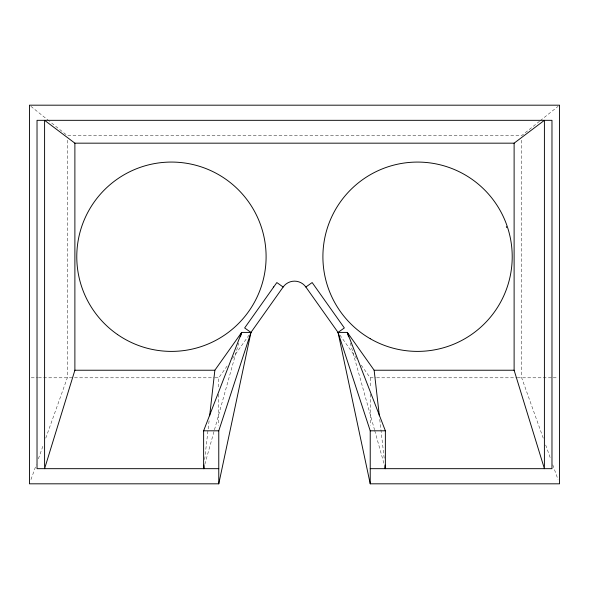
<?xml version="1.0" encoding="UTF-8"?>
<svg xmlns="http://www.w3.org/2000/svg" width="589" height="589" viewBox="0 0 589 589"><rect width="100%" height="100%" fill="white"/><g stroke="black" fill="none" stroke-linecap="round" stroke-linejoin="round"><path stroke-width="0.44" stroke-dasharray="2.94 2.21" d="M204.663 459.56L209.242 419.449M204.862 464.25L214.249 430.625M214.499 429.742L238.707 343.034M30.989 479.512L36.224 464.861M38.381 458.824L43.306 445.034M45.765 438.135L67.315 377.799L67.315 139.269M218.769 386.944L218.769 377.799L227.744 365.151M232.493 358.458L249.095 335.038M539.546 121.246L521.685 135.595L67.315 135.595L49.454 121.246M540.26 120.671L558.122 106.329M31.254 377.799L37.563 377.799M38.462 377.799L214.19 377.799M215.103 377.799L218.769 377.799M361.256 365.151L370.231 377.799L375.738 377.799M376.643 377.799L517.098 377.799M517.481 377.799L552.335 377.799M553.24 377.799L557.746 377.799M30.878 106.329L48.74 120.671M339.905 335.038L356.507 358.458M543.235 438.135L521.685 377.799L521.685 139.269M545.694 445.034L550.619 458.824M552.776 464.861L558.011 479.512M350.293 343.034L374.501 429.742M374.751 430.625L384.138 464.25M379.758 419.449L384.337 459.56M370.231 377.799L370.231 386.944M370.231 394.255L370.231 425.324M218.769 394.255L218.769 425.324"/><path stroke-width="0.88" d="M204.118 466.908L203.625 468.675L204.044 465.03M209.655 415.805L214.86 370.231L241.674 332.41L250.958 332.41L218.769 483.819L29.45 483.819L29.45 105.181L559.55 105.181L559.55 483.819L370.231 483.819L338.042 332.41L344.344 327.948L312.155 282.558L305.86 287.02A13.922 13.922 0 0 0 283.14 287.02L276.845 282.558L244.656 327.948L250.958 332.41L218.769 430.809L218.769 483.819M240.437 336.834L241.674 332.41L203.625 430.809L203.625 468.675M74.884 143.171L74.884 370.231L44.595 468.675L44.595 120.325L74.884 143.171L514.116 143.171L544.405 120.325L544.405 468.675L514.116 370.231L514.116 143.171M250.693 332.785L283.14 287.02M273.296 287.02L273.671 287.02M74.884 370.231L214.86 370.231M370.231 483.819L370.231 430.809L338.042 332.41L347.326 332.41L374.14 370.231L514.116 370.231M203.625 430.809L218.769 430.809M370.231 430.809L385.375 430.809L385.375 468.675L384.882 466.908M218.769 468.675L37.026 468.675L37.026 120.325L551.974 120.325L551.974 468.675L370.231 468.675M305.86 287.02L338.307 332.785M385.375 430.809L347.326 332.41L348.563 336.834M506.356 226.632L506.54 227.553M374.14 370.231L379.345 415.805M384.956 465.03L385.375 468.675M117.653 334.626A94.66 94.66 0 0 0 265.794 264.365A94.66 94.66 0 0 0 130.876 171.2A94.66 94.66 0 0 0 117.653 334.626M370.231 338.712A94.66 94.66 0 0 0 512.216 256.73A94.66 94.66 0 0 0 370.231 174.756A94.66 94.66 0 0 0 370.231 338.712"/></g></svg>
